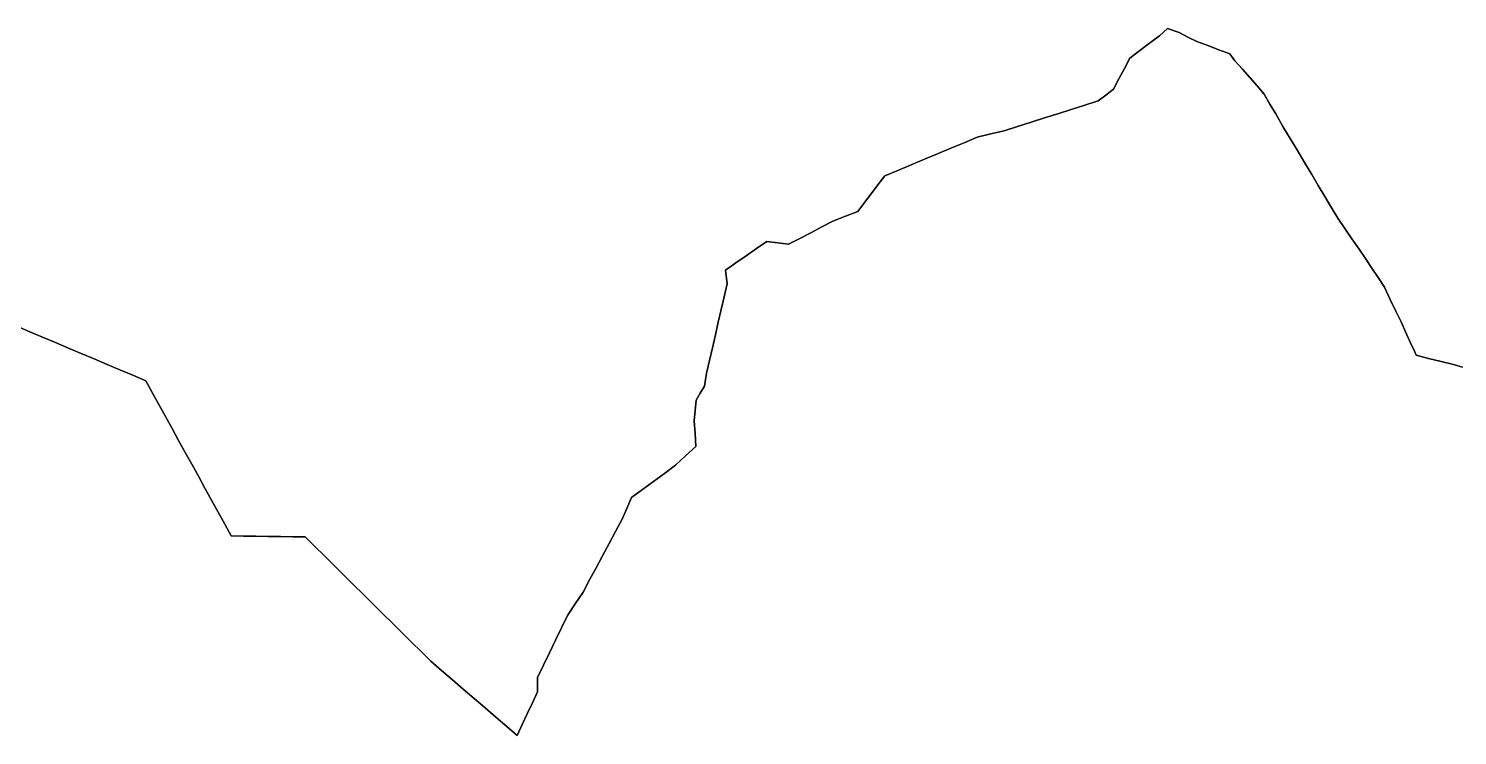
# Model space of a CAD drawing. Header units: inches. Extents: x 130170 to 284068, y 377793 to 804530.
# Drawn here: x 251187 to 252171, y 740630 to 741117 of the extents above; entities that cross this region are included whole.
import ezdxf

# ---------------------------------------------------------------- set-up
doc = ezdxf.new("R2010")
doc.units = ezdxf.units.IN
doc.header["$MEASUREMENT"] = 0
doc.layers.add('muni_il', color=7, linetype='Continuous')

msp = doc.modelspace()

# ---------------------------------------------------------------- linework, layer by layer
at = {"layer": 'muni_il'}
for points in [[(251179.01, 740912.33), (251187.89, 740908.57), (251196.77, 740904.82), (251205.65, 740901.06), (251214.53, 740897.31), (251223.41, 740893.55), (251232.3, 740889.8), (251241.18, 740886.05), (251250.06, 740882.29), (251258.94, 740878.54), (251267.82, 740874.78), (251272.35, 740866.56), (251276.88, 740858.33), (251281.41, 740850.1), (251285.95, 740841.88), (251290.48, 740833.65), (251295.01, 740825.43), (251299.54, 740817.2), (251304.07, 740808.97), (251308.61, 740800.75), (251313.14, 740792.52), (251317.67, 740784.3), (251322.2, 740776.07), (251326.73, 740767.84), (251335.19, 740767.74), (251343.66, 740767.63), (251352.12, 740767.53), (251360.58, 740767.42), (251369.04, 740767.32), (251377.5, 740767.21), (251384.16, 740760.62), (251390.82, 740754.04), (251397.49, 740747.45), (251404.15, 740740.86), (251410.82, 740734.27), (251417.48, 740727.68), (251424.14, 740721.09), (251430.81, 740714.5), (251437.47, 740707.91), (251444.14, 740701.33), (251450.8, 740694.74), (251457.46, 740688.15), (251464.13, 740681.56), (251471.59, 740675.13), (251479.06, 740668.71), (251486.53, 740662.28), (251494, 740655.86), (251501.46, 740649.43), (251508.93, 740643.01), (251516.4, 740636.58), (251523.55, 740630.43), (251527.06, 740637.91), (251530.57, 740645.4), (251534.08, 740652.89), (251537.59, 740660.38), (251537.55, 740670.25), (251541.67, 740678.83), (251545.8, 740687.4), (251549.92, 740695.97), (251554.05, 740704.55), (251558.17, 740713.13), (251563.6, 740721.16), (251569.03, 740729.19), (251573.49, 740737.54), (251577.96, 740745.9), (251582.42, 740754.25), (251586.89, 740762.6), (251591.35, 740770.96), (251595.81, 740779.31), (251599.03, 740786.84), (251602.25, 740794.38), (251609.83, 740799.91), (251617.41, 740805.44), (251625, 740810.97), (251632.58, 740816.5), (251639.62, 740823), (251646.66, 740829.5), (251646.13, 740838.38), (251645.59, 740847.25), (251646.2, 740854.38), (251646.81, 740861.5), (251649.68, 740866.25), (251652.55, 740871), (251654.06, 740880), (251656.08, 740888.78), (251658.09, 740897.55), (251660.11, 740906.33), (251662.13, 740915.11), (251664.14, 740923.88), (251666.16, 740932.66), (251668.17, 740941.44), (251667.02, 740950.94), (251674.14, 740955.89), (251681.27, 740960.84), (251688.4, 740965.8), (251695.53, 740970.75), (251703.04, 740969.75), (251710.55, 740968.75), (251718.16, 740972.75), (251725.77, 740976.75), (251733.39, 740980.75), (251741, 740984.75), (251749.63, 740988.06), (251758.27, 740991.38), (251762.88, 740997.5), (251767.48, 741003.63), (251772.09, 741009.75), (251776.7, 741015.88), (251785.81, 741019.69), (251794.91, 741023.5), (251804.02, 741027.31), (251813.12, 741031.12), (251822.23, 741034.94), (251831.33, 741038.75), (251840.44, 741042.56), (251849.71, 741044.78), (251858.98, 741047), (251868.23, 741049.93), (251877.48, 741052.86), (251886.73, 741055.79), (251895.98, 741058.71), (251905.23, 741061.64), (251914.48, 741064.57), (251923.73, 741067.5), (251928.99, 741071.53), (251934.25, 741075.56), (251938.03, 741082.73), (251941.81, 741089.9), (251945.59, 741097.06), (251952.38, 741102.19), (251959.16, 741107.31), (251965.94, 741112.44), (251971.5, 741117.38), (251979.47, 741114.56), (251985.55, 741111.47), (251991.64, 741108.38), (251999.19, 741105.6), (252006.75, 741102.83), (252014.3, 741100.05), (252017.84, 741095.25), (252023.06, 741089.41), (252028.28, 741083.56), (252033.12, 741077.88), (252037.95, 741072.19), (252042.05, 741065.38), (252046.16, 741058.56), (252050.95, 741049.94), (252055.93, 741041.64), (252060.9, 741033.34), (252065.87, 741025.05), (252070.84, 741016.75), (252075.31, 741009.27), (252079.77, 741001.78), (252084.24, 740994.3), (252088.7, 740986.81), (252093.6, 740979.69), (252098.51, 740972.56), (252103.41, 740965.44), (252107.77, 740958.91), (252112.13, 740952.38), (252116.5, 740945.84), (252120.86, 740939.31), (252124.67, 740931.29), (252128.48, 740923.27), (252132.3, 740915.25), (252135.35, 740908.52), (252138.41, 740901.79), (252141.47, 740895.06), (252142.69, 740892.31), (252151.3, 740890.17), (252159.91, 740888.02), (252168.52, 740885.88), (252174.55, 740884.16)], [(252174.55, 740884.16), (252168.52, 740885.88), (252159.91, 740888.02), (252151.3, 740890.17), (252142.69, 740892.31), (252141.47, 740895.06), (252138.41, 740901.79), (252135.35, 740908.52), (252132.3, 740915.25), (252128.48, 740923.27), (252124.67, 740931.29), (252120.86, 740939.31), (252116.5, 740945.84), (252112.13, 740952.38), (252107.77, 740958.91), (252103.41, 740965.44), (252098.51, 740972.56), (252093.6, 740979.69), (252088.7, 740986.81), (252084.24, 740994.3), (252079.77, 741001.78), (252075.31, 741009.27), (252070.84, 741016.75), (252065.87, 741025.05), (252060.9, 741033.34), (252055.93, 741041.64), (252050.95, 741049.94), (252046.16, 741058.56), (252042.05, 741065.38), (252037.95, 741072.19), (252033.12, 741077.88), (252028.28, 741083.56), (252023.06, 741089.41), (252017.84, 741095.25), (252014.3, 741100.05), (252006.75, 741102.83), (251999.19, 741105.6), (251991.64, 741108.38), (251985.55, 741111.47), (251979.47, 741114.56), (251971.5, 741117.38), (251965.94, 741112.44), (251959.16, 741107.31), (251952.38, 741102.19), (251945.59, 741097.06), (251941.81, 741089.9), (251938.03, 741082.73), (251934.25, 741075.56), (251928.99, 741071.53), (251923.73, 741067.5), (251914.48, 741064.57), (251905.23, 741061.64), (251895.98, 741058.71), (251886.73, 741055.79), (251877.48, 741052.86), (251868.23, 741049.93), (251858.98, 741047), (251849.71, 741044.78), (251840.44, 741042.56), (251831.33, 741038.75), (251822.23, 741034.94), (251813.12, 741031.12), (251804.02, 741027.31), (251794.91, 741023.5), (251785.81, 741019.69), (251776.7, 741015.88), (251772.09, 741009.75), (251767.48, 741003.63), (251762.88, 740997.5), (251758.27, 740991.38), (251749.63, 740988.06), (251741, 740984.75), (251733.39, 740980.75), (251725.77, 740976.75), (251718.16, 740972.75), (251710.55, 740968.75), (251703.04, 740969.75), (251695.53, 740970.75), (251688.4, 740965.8), (251681.27, 740960.84), (251674.14, 740955.89), (251667.02, 740950.94), (251668.17, 740941.44), (251666.16, 740932.66), (251664.14, 740923.88), (251662.13, 740915.11), (251660.11, 740906.33), (251658.09, 740897.55), (251656.08, 740888.78), (251654.06, 740880), (251652.55, 740871), (251649.68, 740866.25), (251646.81, 740861.5), (251646.2, 740854.38), (251645.59, 740847.25), (251646.13, 740838.38), (251646.66, 740829.5), (251639.62, 740823), (251632.58, 740816.5), (251625, 740810.97), (251617.41, 740805.44), (251609.83, 740799.91), (251602.25, 740794.38), (251599.03, 740786.84), (251595.81, 740779.31), (251591.35, 740770.96), (251586.89, 740762.6), (251582.42, 740754.25), (251577.96, 740745.9), (251573.49, 740737.54), (251569.03, 740729.19), (251563.6, 740721.16), (251558.17, 740713.13), (251554.05, 740704.55), (251549.92, 740695.97), (251545.8, 740687.4), (251541.67, 740678.83), (251537.55, 740670.25), (251537.59, 740660.38), (251534.08, 740652.89), (251530.57, 740645.4), (251527.06, 740637.91), (251523.55, 740630.43), (251516.4, 740636.58), (251508.93, 740643.01), (251501.46, 740649.43), (251494, 740655.86), (251486.53, 740662.28), (251479.06, 740668.71), (251471.59, 740675.13), (251464.13, 740681.56), (251457.46, 740688.15), (251450.8, 740694.74), (251444.14, 740701.33), (251437.47, 740707.91), (251430.81, 740714.5), (251424.14, 740721.09), (251417.48, 740727.68), (251410.82, 740734.27), (251404.15, 740740.86), (251397.49, 740747.45), (251390.82, 740754.04), (251384.16, 740760.62), (251377.5, 740767.21), (251369.04, 740767.32), (251360.58, 740767.42), (251352.12, 740767.53), (251343.66, 740767.63), (251335.19, 740767.74), (251326.73, 740767.84), (251322.2, 740776.07), (251317.67, 740784.3), (251313.14, 740792.52), (251308.61, 740800.75), (251304.07, 740808.97), (251299.54, 740817.2), (251295.01, 740825.43), (251290.48, 740833.65), (251285.95, 740841.88), (251281.41, 740850.1), (251276.88, 740858.33), (251272.35, 740866.56), (251267.82, 740874.78), (251258.94, 740878.54), (251250.06, 740882.29), (251241.18, 740886.05), (251232.3, 740889.8), (251223.41, 740893.55), (251214.53, 740897.31), (251205.65, 740901.06), (251196.77, 740904.82), (251187.89, 740908.57), (251179.01, 740912.33)]]:
    msp.add_lwpolyline(points, dxfattribs=at)

doc.saveas('drawing.dxf')
